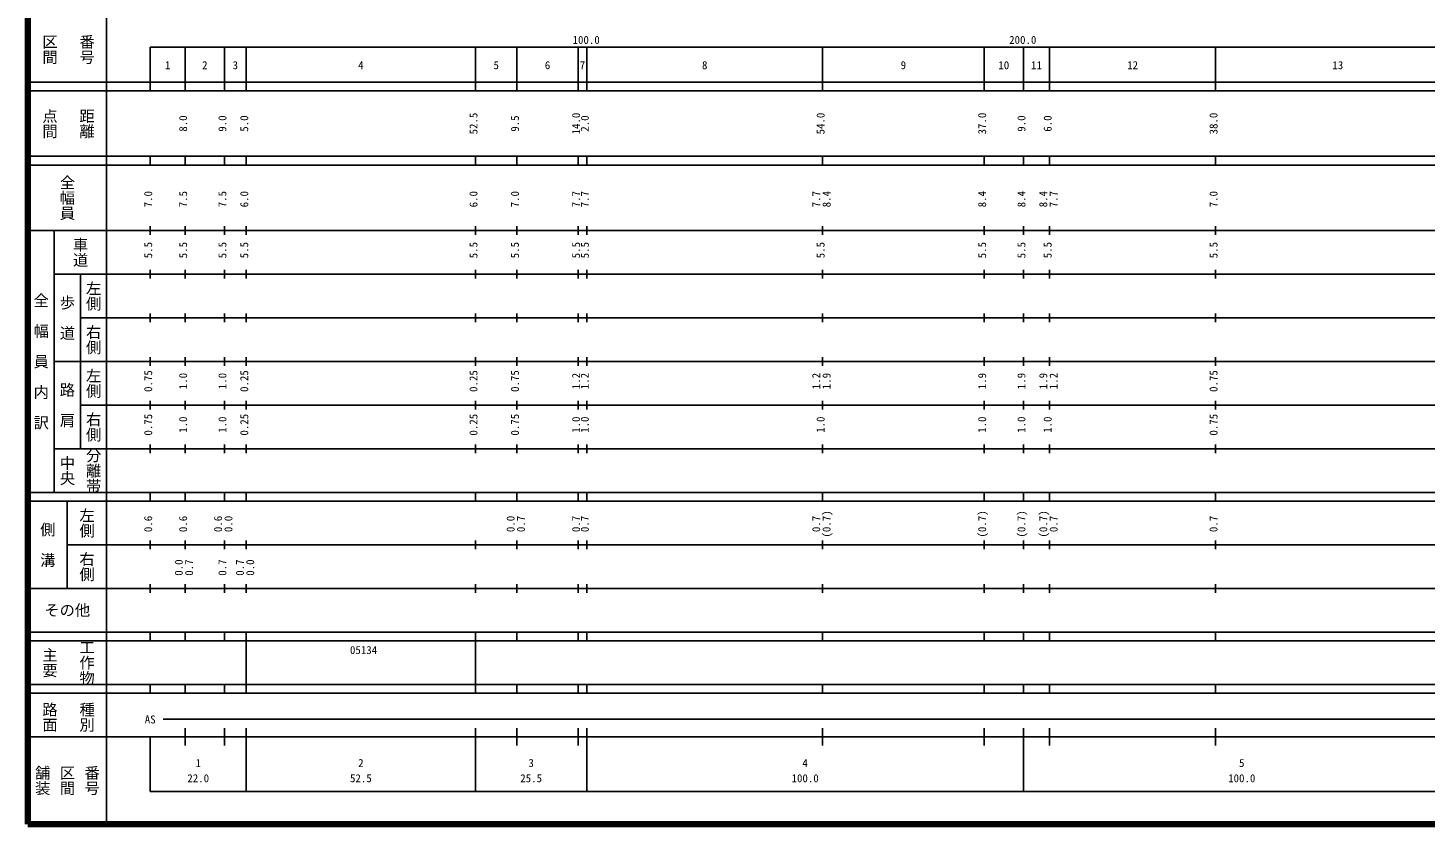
# Model space of a CAD drawing. Units: millimetres on the paper, enlarged 1000 times. Extents: x 40000 to 680000, y 20000 to 380000.
# Drawn here: x 40000 to 359982, y 20000 to 202409 of the extents above; entities that cross this region are included whole.
import ezdxf
from ezdxf.enums import TextEntityAlignment as Align

# ---------------------------------------------------------------- set-up
doc = ezdxf.new("R2010")
doc.units = ezdxf.units.MM
doc.header["$LTSCALE"] = 1000
doc.layers.add('M-TTL', color=2, linetype='Continuous', lineweight=140)
doc.layers.add('M-TTL-BAND', color=7, linetype='Continuous', lineweight=25)
doc.styles.add('@ＭＳ ゴシック', font='')
doc.styles.add('ＭＳ ゴシック', font='')
doc.styles.get('@ＭＳ ゴシック').set_extended_font_data('@MS Gothic')
doc.styles.get('ＭＳ ゴシック').set_extended_font_data('MS Gothic')

msp = doc.modelspace()

# ---------------------------------------------------------------- linework, layer by layer
at = {"layer": 'M-TTL'}
for p, q in [((40000, 380000), (40000, 20000)), ((40000, 20000), (680000, 20000))]:
    msp.add_line(p, q, dxfattribs=at)
at = {"layer": 'M-TTL-BAND'}
for p, q in [((58000, 370000), (58000, 20000)), ((68000, 198000), (579000, 198000)), ((68000, 198000), (68000, 188000)), ((76000, 188000), (76000, 198000)), ((85000, 188000), (85000, 198000)), ((90000, 188000), (90000, 198000)), ((142500, 188000), (142500, 198000)), ((152000, 188000), (152000, 198000)), ((166000, 188000), (166000, 198000)), ((168000, 188000), (168000, 198000)), ((222000, 188000), (222000, 198000)), ((259000, 188000), (259000, 198000)), ((268000, 188000), (268000, 198000)), ((274000, 188000), (274000, 198000)), ((312000, 188000), (312000, 198000)), ((40000, 190000), (579000, 190000)), ((40000, 188000), (579000, 188000)), ((40000, 173000), (579000, 173000)), ((68000, 171000), (68000, 173000)), ((76000, 171000), (76000, 173000)), ((85000, 171000), (85000, 173000)), ((90000, 171000), (90000, 173000)), ((142500, 171000), (142500, 173000)), ((152000, 171000), (152000, 173000)), ((166000, 171000), (166000, 173000)), ((168000, 171000), (168000, 173000)), ((222000, 171000), (222000, 173000)), ((259000, 171000), (259000, 173000)), ((268000, 171000), (268000, 173000)), ((274000, 171000), (274000, 173000)), ((312000, 171000), (312000, 173000)), ((40000, 171000), (579000, 171000)), ((68000, 155000), (68000, 157000)), ((76000, 155000), (76000, 157000)), ((85000, 155000), (85000, 157000)), ((90000, 155000), (90000, 157000)), ((142500, 155000), (142500, 157000)), ((152000, 155000), (152000, 157000)), ((166000, 155000), (166000, 157000)), ((168000, 155000), (168000, 157000)), ((222000, 155000), (222000, 157000)), ((259000, 155000), (259000, 157000)), ((268000, 155000), (268000, 157000)), ((274000, 155000), (274000, 157000)), ((312000, 155000), (312000, 157000)), ((40000, 156000), (579000, 156000)), ((46000, 96000), (46000, 156000)), ((46000, 146000), (579000, 146000)), ((52000, 146000), (52000, 106000)), ((68000, 145000), (68000, 147000)), ((76000, 145000), (76000, 147000)), ((85000, 145000), (85000, 147000)), ((90000, 145000), (90000, 147000)), ((142500, 145000), (142500, 147000)), ((152000, 145000), (152000, 147000)), ((166000, 145000), (166000, 147000)), ((168000, 145000), (168000, 147000)), ((222000, 145000), (222000, 147000)), ((259000, 145000), (259000, 147000)), ((268000, 145000), (268000, 147000)), ((274000, 145000), (274000, 147000)), ((312000, 145000), (312000, 147000)), ((52000, 136000), (579000, 136000)), ((68000, 135000), (68000, 137000)), ((76000, 135000), (76000, 137000)), ((85000, 135000), (85000, 137000)), ((90000, 135000), (90000, 137000)), ((142500, 135000), (142500, 137000)), ((152000, 135000), (152000, 137000)), ((166000, 135000), (166000, 137000)), ((168000, 135000), (168000, 137000)), ((222000, 135000), (222000, 137000)), ((259000, 135000), (259000, 137000)), ((268000, 135000), (268000, 137000)), ((274000, 135000), (274000, 137000)), ((312000, 135000), (312000, 137000)), ((46000, 126000), (579000, 126000)), ((68000, 125000), (68000, 127000)), ((76000, 125000), (76000, 127000)), ((85000, 125000), (85000, 127000)), ((90000, 125000), (90000, 127000)), ((142500, 125000), (142500, 127000)), ((152000, 125000), (152000, 127000)), ((166000, 125000), (166000, 127000)), ((168000, 125000), (168000, 127000)), ((222000, 125000), (222000, 127000)), ((259000, 125000), (259000, 127000)), ((268000, 125000), (268000, 127000)), ((274000, 125000), (274000, 127000)), ((312000, 125000), (312000, 127000)), ((52000, 116000), (579000, 116000)), ((68000, 115000), (68000, 117000)), ((76000, 115000), (76000, 117000)), ((85000, 115000), (85000, 117000)), ((90000, 115000), (90000, 117000)), ((142500, 115000), (142500, 117000)), ((152000, 115000), (152000, 117000)), ((166000, 115000), (166000, 117000)), ((168000, 115000), (168000, 117000)), ((222000, 115000), (222000, 117000)), ((259000, 115000), (259000, 117000)), ((268000, 115000), (268000, 117000)), ((274000, 115000), (274000, 117000)), ((312000, 115000), (312000, 117000)), ((46000, 106000), (579000, 106000)), ((68000, 105000), (68000, 107000)), ((76000, 105000), (76000, 107000)), ((85000, 105000), (85000, 107000)), ((90000, 105000), (90000, 107000)), ((142500, 105000), (142500, 107000)), ((152000, 105000), (152000, 107000)), ((166000, 105000), (166000, 107000)), ((168000, 105000), (168000, 107000)), ((222000, 105000), (222000, 107000)), ((259000, 105000), (259000, 107000)), ((268000, 105000), (268000, 107000)), ((274000, 105000), (274000, 107000)), ((312000, 105000), (312000, 107000)), ((40000, 96000), (579000, 96000)), ((68000, 94000), (68000, 96000)), ((76000, 94000), (76000, 96000)), ((85000, 94000), (85000, 96000)), ((90000, 94000), (90000, 96000)), ((142500, 94000), (142500, 96000)), ((152000, 94000), (152000, 96000)), ((166000, 94000), (166000, 96000)), ((168000, 94000), (168000, 96000)), ((222000, 94000), (222000, 96000)), ((259000, 94000), (259000, 96000)), ((268000, 94000), (268000, 96000)), ((274000, 94000), (274000, 96000)), ((312000, 94000), (312000, 96000)), ((40000, 94000), (579000, 94000)), ((49000, 94000), (49000, 74000)), ((49000, 84000), (579000, 84000)), ((68000, 83000), (68000, 85000)), ((76000, 83000), (76000, 85000)), ((85000, 83000), (85000, 85000)), ((90000, 83000), (90000, 85000)), ((142500, 83000), (142500, 85000)), ((152000, 83000), (152000, 85000)), ((166000, 83000), (166000, 85000)), ((168000, 83000), (168000, 85000)), ((222000, 83000), (222000, 85000)), ((259000, 83000), (259000, 85000)), ((268000, 83000), (268000, 85000)), ((274000, 83000), (274000, 85000)), ((312000, 83000), (312000, 85000)), ((40000, 74000), (579000, 74000)), ((68000, 73000), (68000, 75000)), ((76000, 73000), (76000, 75000)), ((85000, 73000), (85000, 75000)), ((90000, 73000), (90000, 75000)), ((142500, 73000), (142500, 75000)), ((152000, 73000), (152000, 75000)), ((166000, 73000), (166000, 75000)), ((168000, 73000), (168000, 75000)), ((222000, 73000), (222000, 75000)), ((259000, 73000), (259000, 75000)), ((268000, 73000), (268000, 75000)), ((274000, 73000), (274000, 75000)), ((312000, 73000), (312000, 75000)), ((40000, 64000), (579000, 64000)), ((68000, 62000), (68000, 64000)), ((76000, 62000), (76000, 64000)), ((85000, 62000), (85000, 64000)), ((90000, 62000), (90000, 64000)), ((142500, 62000), (142500, 64000)), ((152000, 62000), (152000, 64000)), ((166000, 62000), (166000, 64000)), ((168000, 62000), (168000, 64000)), ((222000, 62000), (222000, 64000)), ((259000, 62000), (259000, 64000)), ((268000, 62000), (268000, 64000)), ((274000, 62000), (274000, 64000)), ((312000, 62000), (312000, 64000)), ((40000, 62000), (579000, 62000)), ((90000, 52000), (90000, 62000)), ((142500, 52000), (142500, 62000)), ((40000, 52000), (579000, 52000)), ((68000, 50000), (68000, 52000)), ((76000, 50000), (76000, 52000)), ((85000, 50000), (85000, 52000)), ((90000, 50000), (90000, 52000)), ((142500, 50000), (142500, 52000)), ((152000, 50000), (152000, 52000)), ((166000, 50000), (166000, 52000)), ((168000, 50000), (168000, 52000)), ((222000, 50000), (222000, 52000)), ((259000, 50000), (259000, 52000)), ((268000, 50000), (268000, 52000)), ((274000, 50000), (274000, 52000)), ((312000, 50000), (312000, 52000)), ((40000, 50000), (579000, 50000)), ((71000, 44000), (565000, 44000)), ((76000, 38000), (76000, 42000)), ((85000, 38000), (85000, 42000)), ((90000, 27500), (90000, 42000)), ((142500, 27500), (142500, 42000)), ((152000, 38000), (152000, 42000)), ((166000, 38000), (166000, 42000)), ((168000, 27500), (168000, 42000)), ((222000, 38000), (222000, 42000)), ((259000, 38000), (259000, 42000)), ((268000, 27500), (268000, 42000)), ((274000, 38000), (274000, 42000)), ((312000, 38000), (312000, 42000)), ((40000, 40000), (579000, 40000)), ((68000, 40000), (68000, 27500)), ((68000, 27500), (579000, 27500))]:
    msp.add_line(p, q, dxfattribs=at)

# ---------------------------------------------------------------- texts
at = {"layer": 'M-TTL-BAND', "style": '@ＭＳ ゴシック'}
for s, p in [('区間', (45000, 197500)), ('番号', (53500, 197500)), ('点間', (45000, 180500)), ('距離', (53500, 180500)), ('全幅員', (49000, 163500)), ('車道', (52000, 151000)), ('左側', (55000, 141000)), ('全\u3000幅\u3000員\u3000内\u3000訳', (43000, 126000)), ('歩\u3000道', (49000, 136000)), ('右側', (55000, 131000)), ('左側', (55000, 121000)), ('路\u3000肩', (49000, 116000)), ('右側', (55000, 111000)), ('分離帯', (55000, 101000)), ('中央', (49000, 101000)), ('左側', (53500, 89000)), ('側\u3000溝', (44500, 84000)), ('右側', (53500, 79000)), ('工作物', (53500, 57000)), ('主要', (45000, 57000)), ('路面', (45000, 44500)), ('種別', (53500, 44500)), ('舗装', (43333, 30000)), ('区間', (49000, 30000)), ('番号', (54667, 30000))]:
    msp.add_text(s, height=2566, rotation=270, dxfattribs=at).set_placement(p, align=Align.MIDDLE_CENTER)
at = {"layer": 'M-TTL-BAND', "style": 'ＭＳ ゴシック'}
for s, p in [('100.0', (167844, 198195)), ('200.0', (267844, 198195)), ('1', (72000, 192405)), ('2', (80500, 192405)), ('3', (87500, 192405)), ('4', (116250, 192405)), ('5', (147250, 192405)), ('6', (159000, 192405)), ('7', (167000, 192405)), ('8', (195000, 192405)), ('9', (240500, 192405)), ('10', (263500, 192405)), ('11', (271000, 192405)), ('12', (293000, 192405)), ('13', (340000, 192405)), ('AS', (68000, 42500)), ('1', (79000, 32523)), ('2', (116250, 32523)), ('3', (155250, 32523)), ('4', (218000, 32523)), ('5', (318000, 32523)), ('22.0', (79000, 29033)), ('52.5', (116250, 29033)), ('25.5', (155250, 29033)), ('100.0', (218000, 29033)), ('100.0', (318000, 29033))]:
    msp.add_text(s, height=1833, dxfattribs=at).set_placement(p, align=Align.BOTTOM_CENTER)
for s, p in [('52.5', (143500, 180500)), ('14.0', (167000, 180500)), ('54.0', (223000, 180500)), ('37.0', (260000, 180500)), ('38.0', (313000, 180500)), ('8.0', (77000, 180500)), ('9.0', (86000, 180500)), ('5.0', (91000, 180500)), ('9.5', (153000, 180500)), ('2.0', (169000, 180500)), ('9.0', (269000, 180500)), ('6.0', (275000, 180500)), ('7.0', (69000, 163174)), ('7.5', (77000, 163174)), ('7.5', (86000, 163174)), ('6.0', (91000, 163174)), ('6.0', (143500, 163174)), ('7.0', (153000, 163174)), ('7.7', (167000, 163174)), ('7.7', (169000, 163174)), ('7.7', (222000, 163174)), ('8.4', (224370, 163174)), ('8.4', (260000, 163174)), ('8.4', (269000, 163174)), ('8.4', (274000, 163174)), ('7.7', (276370, 163174)), ('7.0', (313000, 163174)), ('5.5', (69000, 151500)), ('5.5', (77000, 151500)), ('5.5', (86000, 151500)), ('5.5', (91000, 151500)), ('5.5', (143500, 151500)), ('5.5', (153000, 151500)), ('5.5', (167000, 151500)), ('5.5', (169000, 151500)), ('5.5', (223000, 151500)), ('5.5', (260000, 151500)), ('5.5', (269000, 151500)), ('5.5', (275000, 151500)), ('5.5', (313000, 151500)), ('0.75', (69000, 121500)), ('1.0', (77000, 121500)), ('1.0', (86000, 121500)), ('0.25', (91000, 121500)), ('0.25', (143500, 121500)), ('0.75', (153000, 121500)), ('1.2', (167000, 121500)), ('1.2', (169000, 121500)), ('1.2', (222000, 121500)), ('1.9', (224370, 121500)), ('1.9', (260000, 121500)), ('1.9', (269000, 121500)), ('1.9', (274000, 121500)), ('1.2', (276370, 121500)), ('0.75', (313000, 121500)), ('0.75', (69000, 111500)), ('1.0', (77000, 111500)), ('1.0', (86000, 111500)), ('0.25', (91000, 111500)), ('0.25', (143500, 111500)), ('0.75', (153000, 111500)), ('1.0', (167000, 111500)), ('1.0', (169000, 111500)), ('1.0', (223000, 111500)), ('1.0', (260000, 111500)), ('1.0', (269000, 111500)), ('1.0', (275000, 111500)), ('0.75', (313000, 111500)), ('0.6', (69000, 88764)), ('0.6', (77000, 88764)), ('0.6', (85000, 88764)), ('0.0', (87370, 88764)), ('0.0', (152000, 88764)), ('0.7', (154370, 88764)), ('0.7', (167000, 88764)), ('0.7', (169000, 88764)), ('0.7', (222000, 88764)), ('(0.7)', (224370, 88764)), ('(0.7)', (260000, 88764)), ('(0.7)', (269000, 88764)), ('(0.7)', (274000, 88764)), ('0.7', (276370, 88764)), ('0.7', (313000, 88764)), ('0.0', (76000, 78764)), ('0.7', (78370, 78764)), ('0.7', (86000, 78764)), ('0.7', (90000, 78764)), ('0.0', (92370, 78764))]:
    msp.add_text(s, height=1833, rotation=90, dxfattribs=at).set_placement(p, align=Align.BOTTOM_CENTER)
msp.add_text('その他', height=2566, dxfattribs=at).set_placement((49000, 69000), align=Align.MIDDLE_CENTER)
msp.add_text('05134', height=1833, dxfattribs=at).set_placement((113750, 58405), align=Align.BOTTOM_LEFT)

doc.saveas('drawing.dxf')
